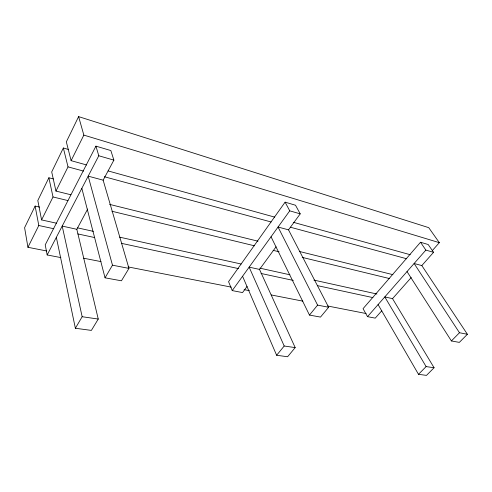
<?xml version="1.0" encoding="UTF-8"?>
<svg xmlns="http://www.w3.org/2000/svg" width="492" height="492" viewBox="0 0 492 492"><rect width="100%" height="100%" fill="white"/><g stroke="black" fill="none" stroke-linecap="round" stroke-linejoin="round"><path stroke-width="0.74" d="M39.606 207.101L35.117 206.062L24.6 227.685L27.933 247.298L46.765 250.988M53.333 178.934L48.868 177.784L37.81 200.521L41.58 219.912L56.586 223.227M68.511 149.482L63.345 148.006L51.703 171.948L55.959 191.074L70.866 194.77M432.437 250.465L439.331 242.661L428.735 227.655L78.609 116.616L66.334 141.862L71.112 160.663L86.666 164.974M27.933 247.298L38.794 225.502L35.117 206.062M41.58 219.912L53.019 196.966L48.868 177.784M55.959 191.074L68.019 166.874L63.345 148.006M71.112 160.663L83.849 135.109L78.609 116.616M81.838 188.338L105.042 277.82L121.432 280.803L128.953 268.392L103.142 180.164L113.88 160.121L110.848 150.558L95.934 146.142L45.227 244.868L47.171 254.954L60.879 257.593M47.171 254.954L98.787 155.767L95.934 146.142M56.34 237.335L75.374 328.256L91.377 330.403L98.252 319.05L76.832 229.297L87.681 209.032M75.374 328.256L82.158 316.719L62.195 226.08L76.832 229.297M105.042 277.82L112.477 265.182L88.179 176.148L103.142 180.164M271.037 236.775L309.468 315.077L320.501 317.088L328.644 307.266L288.509 229.838L300.218 213.86L295.514 205.238L285.108 202.157L228.565 281.67L232.23 290.594L242.544 292.58L247.058 286.424M232.23 290.594L289.739 210.834L285.108 202.157M242.568 276.258L276.633 355.267L287.605 356.743L295.182 347.604L259.518 269.419L276.092 246.787M276.633 355.267L284.198 346.011L295.182 347.604M309.468 315.077L317.598 305.12L328.644 307.266M407.025 271.584L451.398 340.944L459.331 342.389L467.4 334.283L459.479 332.74L414.11 263.503L421.822 265.569L433.563 252.316L428.188 244.524L420.519 242.248L363.053 308.668L367.512 316.651L375.248 318.139L381.798 310.747M367.512 316.651L425.863 250.096L433.563 252.316M378.09 304.585L418.501 374.314L426.484 375.384L434.085 367.745L426.115 366.589L384.799 296.934L392.53 298.632L411.207 277.55M418.501 374.314L426.115 366.589M451.398 340.944L459.479 332.74M82.158 316.719L98.252 319.05M83.671 258.214L100.995 261.609M128.111 266.916L231.302 287.131M244.106 289.64L249.376 290.667M271.221 294.948L302.857 301.147M327.715 306.012L366.128 313.539M112.477 265.182L128.953 268.392M38.794 225.502L53.812 228.743M77.841 233.928L94.359 237.495M121.389 243.325L238.515 268.607M261.043 273.466L293.33 280.434M317.358 285.618L372.918 297.611M259.518 269.419L249.143 267.138L284.198 346.011M77.595 227.87L93.345 231.351M119.605 237.156L241.142 264.013M259.899 268.158L289.905 274.788M313.914 280.096L376.933 294.019M53.019 196.966L67.945 200.582M111.961 211.259L254.462 245.809M273.115 250.336L279.087 251.781M302.217 257.39L389.51 278.558M109.63 204.389L257.968 241.191M299.714 251.541L392.893 274.659M288.509 229.838L278.054 227.04L317.598 305.12M68.019 166.874L83.585 171.099M104.335 176.733L271.092 221.972M290.366 227.199L406.724 258.774M108.135 170.933L274.739 217.138M293.25 222.273L410.242 254.721M98.787 155.767L113.88 160.121M289.739 210.834L300.218 213.86M83.849 135.109L439.331 242.661M420.519 242.248L425.863 250.096M421.822 265.569L467.4 334.283M392.53 298.632L434.085 367.745"/></g></svg>
